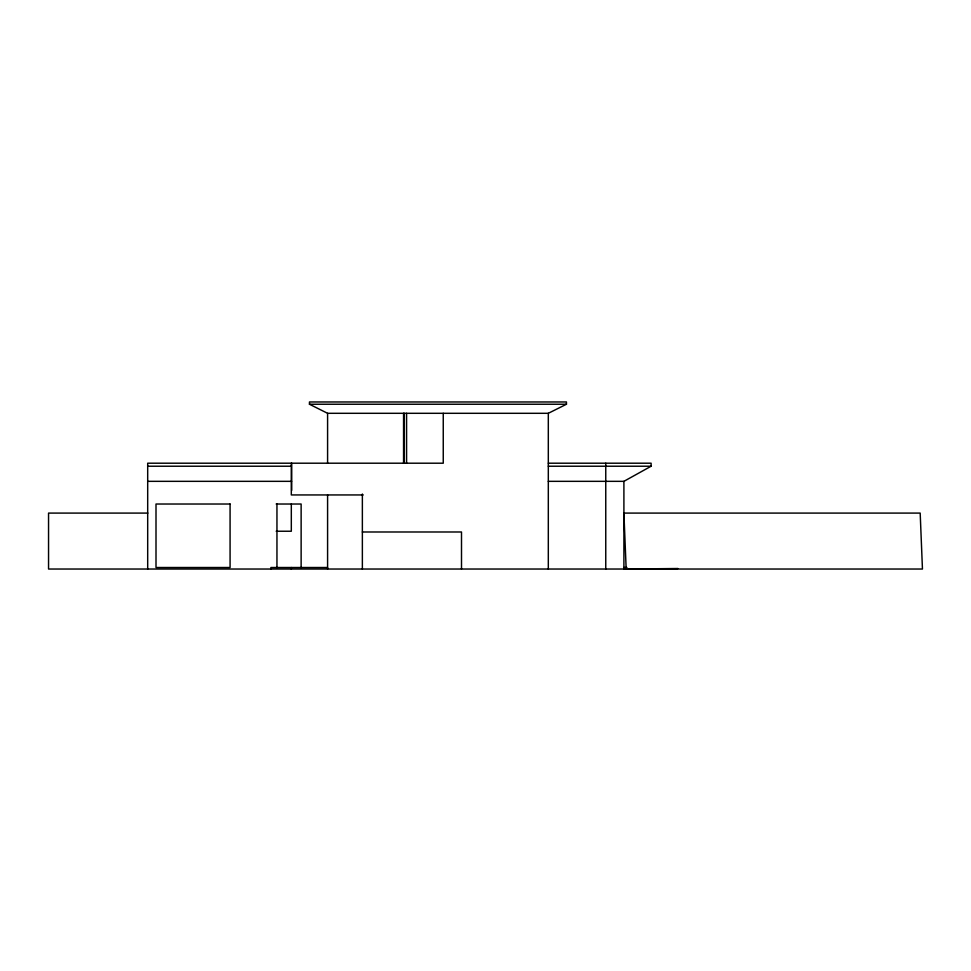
<?xml version="1.0" encoding="UTF-8"?>
<svg xmlns="http://www.w3.org/2000/svg" width="971" height="971" viewBox="0 0 971 971"><rect width="100%" height="100%" fill="white"/><g stroke="black" fill="none" stroke-linecap="round" stroke-linejoin="round"><path stroke-width="1.46" d="M548.312 481.337L623.904 481.337L651.116 466.226L651.116 463.203L548.312 463.203M548.312 413.306L566.457 404.239L566.457 401.97L309.458 401.97L309.458 404.239L327.591 413.306L548.312 413.306L548.312 569.03M628.176 569.03L677.94 568.52M309.458 404.239L566.457 404.239M147.689 466.226L291.312 466.226M548.312 466.226L651.116 466.226M147.689 481.337L291.603 481.337M363.178 494.943L291.312 494.943L291.312 463.203M276.189 504.022L301.131 504.022L301.131 567.513M147.823 513.089L48.55 513.089L48.55 569.03L922.45 569.03L920.18 513.089L623.637 513.089M276.189 531.234L291.312 531.234L291.312 504.022M362.365 531.987L461.504 531.987L461.504 569.03M327.591 567.513L270.897 567.513L270.897 569.03M626.926 567.513L623.904 567.513L626.174 569.03L623.904 513.089M623.904 481.337L623.904 569.03M605.758 463.203L605.758 569.03M443.249 413.306L443.249 463.203L147.689 463.203L147.689 569.03M406.582 413.306L406.582 463.203M404.312 413.306L404.312 463.203M403.56 413.306L403.56 463.203M362.365 494.008L362.365 569.03M327.591 413.306L327.591 463.203M327.591 494.943L327.591 569.03M291.688 463.203L291.688 490.416M291.312 567.513L291.312 569.03M276.953 504.022L276.953 567.513M230.078 504.022L156.003 504.022L156.003 567.513L230.078 567.513L230.078 504.022"/></g></svg>
